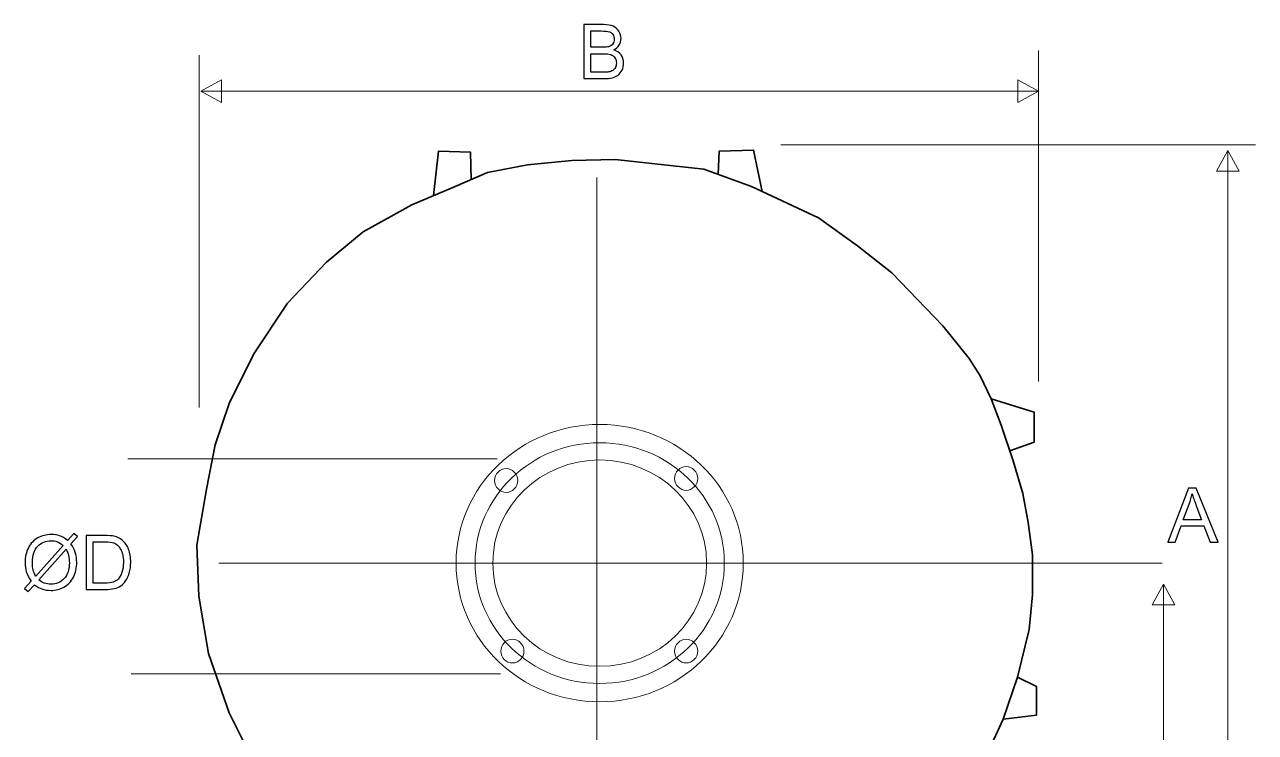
# Model space of a CAD drawing. Header units: inches. Extents: x 3020 to 5920, y 3172 to 5272.
# Drawn here: x 4747 to 5253, y 4687 to 4979 of the extents above; entities that cross this region are included whole.
import ezdxf
from ezdxf.lldxf.tags import DXFTag

# ---------------------------------------------------------------- set-up
doc = ezdxf.new("R2010")
doc.units = ezdxf.units.IN
doc.header["$MEASUREMENT"] = 0
doc.layers.add('Layer 1', color=7, linetype='Continuous')
tags = doc.linetypes.add('New Line1', pattern=[2.5, 0.5, -0.5, 1, -0.5]).pattern_tags.tags
tags[10:11] = [DXFTag(74, 4), DXFTag(75, 0), DXFTag(340, '0'), DXFTag(46, 1.0), DXFTag(50, 0.0), DXFTag(44, 0.0), DXFTag(45, 0.0)]
tags[8:9] = [DXFTag(74, 4), DXFTag(75, 0), DXFTag(340, '0'), DXFTag(46, 1.0), DXFTag(50, 0.0), DXFTag(44, 0.0), DXFTag(45, 0.0)]
tags[6:7] = [DXFTag(74, 4), DXFTag(75, 0), DXFTag(340, '0'), DXFTag(46, 1.0), DXFTag(50, 0.0), DXFTag(44, 0.0), DXFTag(45, 0.0)]
tags[4:5] = [DXFTag(74, 4), DXFTag(75, 0), DXFTag(340, '0'), DXFTag(46, 1.0), DXFTag(50, 0.0), DXFTag(44, 0.0), DXFTag(45, 0.0)]
tags = doc.linetypes.add('New Line2', pattern=[2.5, 0.5, -0.5, 1, -0.5]).pattern_tags.tags
tags[10:11] = [DXFTag(74, 4), DXFTag(75, 0), DXFTag(340, '0'), DXFTag(46, 1.0), DXFTag(50, 0.0), DXFTag(44, 0.0), DXFTag(45, 0.0)]
tags[8:9] = [DXFTag(74, 4), DXFTag(75, 0), DXFTag(340, '0'), DXFTag(46, 1.0), DXFTag(50, 0.0), DXFTag(44, 0.0), DXFTag(45, 0.0)]
tags[6:7] = [DXFTag(74, 4), DXFTag(75, 0), DXFTag(340, '0'), DXFTag(46, 1.0), DXFTag(50, 0.0), DXFTag(44, 0.0), DXFTag(45, 0.0)]
tags[4:5] = [DXFTag(74, 4), DXFTag(75, 0), DXFTag(340, '0'), DXFTag(46, 1.0), DXFTag(50, 0.0), DXFTag(44, 0.0), DXFTag(45, 0.0)]
tags = doc.linetypes.add('New Line4', pattern=[0.8, 0.5, -0.3]).pattern_tags.tags
tags[6:7] = [DXFTag(74, 4), DXFTag(75, 0), DXFTag(340, '0'), DXFTag(46, 1.0), DXFTag(50, 0.0), DXFTag(44, 0.0), DXFTag(45, 0.0)]
tags[4:5] = [DXFTag(74, 4), DXFTag(75, 0), DXFTag(340, '0'), DXFTag(46, 1.0), DXFTag(50, 0.0), DXFTag(44, 0.0), DXFTag(45, 0.0)]

msp = doc.modelspace()

# ---------------------------------------------------------------- linework, layer by layer
at = {"layer": 'Layer 1', "color": 250, "lineweight": 18}
for centre, major_axis, ratio in [((4983.64, 4757.01), (59.07, 0), 0.965774), ((4983.64, 4757.01), (43.97, 0), 0.965774), ((4945.16, 4791.01), (0, 4.88), 0.970472), ((5019.21, 4791.84), (0, 4.88), 0.970472), ((4947.73, 4720.8), (0, 4.88), 0.970472), ((5019.21, 4720.8), (0, 4.88), 0.970472)]:
    msp.add_ellipse(centre, major_axis=major_axis, ratio=ratio, dxfattribs=at)
at = {"layer": 'Layer 1', "color": 250, "linetype": 'New Line1', "lineweight": 18}
msp.add_ellipse((4983.64, 4757.01), major_axis=(51.27, 0), ratio=0.965767, dxfattribs=at)
at = {"layer": 'Layer 1', "color": 250}
for points, knots in [([(4977.1, 4956.37), (4977.1, 4956.37), (4977.1, 4978.6), (4977.1, 4978.6), (4977.1, 4978.6), (4977.1, 4978.6), (4985.24, 4978.6), (4985.24, 4978.6), (4985.24, 4978.6), (4986.9, 4978.6), (4988.22, 4978.37), (4989.22, 4977.92), (4989.22, 4977.92), (4990.23, 4977.47), (4991.01, 4976.78), (4991.57, 4975.84), (4991.57, 4975.84), (4992.14, 4974.91), (4992.43, 4973.94), (4992.43, 4972.91), (4992.43, 4972.91), (4992.43, 4971.96), (4992.18, 4971.07), (4991.67, 4970.23), (4991.67, 4970.23), (4991.17, 4969.39), (4990.41, 4968.71), (4989.39, 4968.2), (4989.39, 4968.2), (4990.71, 4967.8), (4991.71, 4967.13), (4992.42, 4966.18), (4992.42, 4966.18), (4993.13, 4965.23), (4993.48, 4964.11), (4993.48, 4962.82), (4993.48, 4962.82), (4993.48, 4961.78), (4993.26, 4960.81), (4992.83, 4959.91), (4992.83, 4959.91), (4992.4, 4959.02), (4991.87, 4958.33), (4991.24, 4957.84), (4991.24, 4957.84), (4990.61, 4957.36), (4989.82, 4957), (4988.87, 4956.75), (4988.87, 4956.75), (4987.92, 4956.5), (4986.75, 4956.37), (4985.37, 4956.37), (4985.37, 4956.37), (4985.37, 4956.37), (4977.1, 4956.37), (4977.1, 4956.37)], [0, 0, 0, 0, 0.071429, 0.071429, 0.071429, 0.071429, 0.142857, 0.142857, 0.142857, 0.142857, 0.214286, 0.214286, 0.214286, 0.214286, 0.285714, 0.285714, 0.285714, 0.285714, 0.357143, 0.357143, 0.357143, 0.357143, 0.428571, 0.428571, 0.428571, 0.428571, 0.5, 0.5, 0.5, 0.5, 0.571429, 0.571429, 0.571429, 0.571429, 0.642857, 0.642857, 0.642857, 0.642857, 0.714286, 0.714286, 0.714286, 0.714286, 0.785714, 0.785714, 0.785714, 0.785714, 0.857143, 0.857143, 0.857143, 0.857143, 0.928571, 0.928571, 0.928571, 0.928571, 1, 1, 1, 1]), ([(4979.97, 4969.26), (4979.97, 4969.26), (4984.66, 4969.26), (4984.66, 4969.26), (4984.66, 4969.26), (4985.93, 4969.26), (4986.85, 4969.35), (4987.4, 4969.52), (4987.4, 4969.52), (4988.13, 4969.74), (4988.68, 4970.11), (4989.05, 4970.62), (4989.05, 4970.62), (4989.41, 4971.14), (4989.6, 4971.79), (4989.6, 4972.56), (4989.6, 4972.56), (4989.6, 4973.3), (4989.43, 4973.95), (4989.09, 4974.51), (4989.09, 4974.51), (4988.74, 4975.07), (4988.24, 4975.46), (4987.61, 4975.66), (4987.61, 4975.66), (4986.97, 4975.87), (4985.87, 4975.97), (4984.31, 4975.97), (4984.31, 4975.97), (4984.31, 4975.97), (4979.97, 4975.97), (4979.97, 4975.97), (4979.97, 4975.97), (4979.97, 4975.97), (4979.97, 4969.26), (4979.97, 4969.26)], [0, 0, 0, 0, 0.111111, 0.111111, 0.111111, 0.111111, 0.222222, 0.222222, 0.222222, 0.222222, 0.333333, 0.333333, 0.333333, 0.333333, 0.444444, 0.444444, 0.444444, 0.444444, 0.555556, 0.555556, 0.555556, 0.555556, 0.666667, 0.666667, 0.666667, 0.666667, 0.777778, 0.777778, 0.777778, 0.777778, 0.888889, 0.888889, 0.888889, 0.888889, 1, 1, 1, 1]), ([(4979.97, 4959), (4979.97, 4959), (4985.37, 4959), (4985.37, 4959), (4985.37, 4959), (4986.3, 4959), (4986.95, 4959.03), (4987.32, 4959.1), (4987.32, 4959.1), (4987.99, 4959.23), (4988.54, 4959.43), (4988.98, 4959.71), (4988.98, 4959.71), (4989.42, 4959.99), (4989.79, 4960.4), (4990.08, 4960.94), (4990.08, 4960.94), (4990.36, 4961.49), (4990.5, 4962.11), (4990.5, 4962.82), (4990.5, 4962.82), (4990.5, 4963.64), (4990.3, 4964.36), (4989.88, 4964.98), (4989.88, 4964.98), (4989.47, 4965.59), (4988.89, 4966.02), (4988.16, 4966.27), (4988.16, 4966.27), (4987.43, 4966.51), (4986.37, 4966.63), (4984.99, 4966.63), (4984.99, 4966.63), (4984.99, 4966.63), (4979.97, 4966.63), (4979.97, 4966.63), (4979.97, 4966.63), (4979.97, 4966.63), (4979.97, 4959), (4979.97, 4959)], [0, 0, 0, 0, 0.1, 0.1, 0.1, 0.1, 0.2, 0.2, 0.2, 0.2, 0.3, 0.3, 0.3, 0.3, 0.4, 0.4, 0.4, 0.4, 0.5, 0.5, 0.5, 0.5, 0.6, 0.6, 0.6, 0.6, 0.7, 0.7, 0.7, 0.7, 0.8, 0.8, 0.8, 0.8, 0.9, 0.9, 0.9, 0.9, 1, 1, 1, 1]), ([(5217.31, 4765.69), (5217.31, 4765.69), (5225.84, 4787.91), (5225.84, 4787.91), (5225.84, 4787.91), (5225.84, 4787.91), (5229.01, 4787.91), (5229.01, 4787.91), (5229.01, 4787.91), (5229.01, 4787.91), (5238.11, 4765.69), (5238.11, 4765.69), (5238.11, 4765.69), (5238.11, 4765.69), (5234.75, 4765.69), (5234.75, 4765.69), (5234.75, 4765.69), (5234.75, 4765.69), (5232.16, 4772.42), (5232.16, 4772.42), (5232.16, 4772.42), (5232.16, 4772.42), (5222.87, 4772.42), (5222.87, 4772.42), (5222.87, 4772.42), (5222.87, 4772.42), (5220.43, 4765.69), (5220.43, 4765.69), (5220.43, 4765.69), (5220.43, 4765.69), (5217.31, 4765.69), (5217.31, 4765.69)], [0, 0, 0, 0, 0.125, 0.125, 0.125, 0.125, 0.25, 0.25, 0.25, 0.25, 0.375, 0.375, 0.375, 0.375, 0.5, 0.5, 0.5, 0.5, 0.625, 0.625, 0.625, 0.625, 0.75, 0.75, 0.75, 0.75, 0.875, 0.875, 0.875, 0.875, 1, 1, 1, 1]), ([(5223.72, 4774.82), (5223.72, 4774.82), (5231.26, 4774.82), (5231.26, 4774.82), (5231.26, 4774.82), (5231.26, 4774.82), (5228.93, 4780.97), (5228.93, 4780.97), (5228.93, 4780.97), (5228.23, 4782.84), (5227.7, 4784.37), (5227.36, 4785.58), (5227.36, 4785.58), (5227.07, 4784.15), (5226.68, 4782.74), (5226.16, 4781.33), (5226.16, 4781.33), (5226.16, 4781.33), (5223.72, 4774.82), (5223.72, 4774.82)], [0, 0, 0, 0, 0.2, 0.2, 0.2, 0.2, 0.4, 0.4, 0.4, 0.4, 0.6, 0.6, 0.6, 0.6, 0.8, 0.8, 0.8, 0.8, 1, 1, 1, 1]), ([(4764.76, 4766.36), (4764.76, 4766.36), (4767.31, 4769.21), (4767.31, 4769.21), (4767.31, 4769.21), (4767.31, 4769.21), (4768.81, 4767.93), (4768.81, 4767.93), (4768.81, 4767.93), (4768.81, 4767.93), (4766.14, 4764.93), (4766.14, 4764.93), (4766.14, 4764.93), (4767.01, 4763.64), (4767.6, 4762.51), (4767.9, 4761.54), (4767.9, 4761.54), (4768.31, 4760.27), (4768.51, 4758.84), (4768.51, 4757.26), (4768.51, 4757.26), (4768.51, 4754.99), (4768.05, 4752.96), (4767.13, 4751.19), (4767.13, 4751.19), (4766.21, 4749.41), (4764.92, 4748.06), (4763.26, 4747.15), (4763.26, 4747.15), (4761.59, 4746.24), (4759.83, 4745.79), (4757.96, 4745.79), (4757.96, 4745.79), (4756.56, 4745.79), (4755.3, 4745.99), (4754.17, 4746.38), (4754.17, 4746.38), (4753.3, 4746.68), (4752.28, 4747.26), (4751.12, 4748.12), (4751.12, 4748.12), (4751.12, 4748.12), (4748.57, 4745.27), (4748.57, 4745.27), (4748.57, 4745.27), (4748.57, 4745.27), (4747.07, 4746.54), (4747.07, 4746.54), (4747.07, 4746.54), (4747.07, 4746.54), (4749.74, 4749.53), (4749.74, 4749.53), (4749.74, 4749.53), (4748.75, 4751.04), (4748.09, 4752.32), (4747.75, 4753.39), (4747.75, 4753.39), (4747.42, 4754.46), (4747.25, 4755.74), (4747.25, 4757.23), (4747.25, 4757.23), (4747.25, 4759.52), (4747.71, 4761.55), (4748.62, 4763.33), (4748.62, 4763.33), (4749.53, 4765.12), (4750.8, 4766.47), (4752.45, 4767.39), (4752.45, 4767.39), (4754.09, 4768.31), (4755.91, 4768.77), (4757.93, 4768.77), (4757.93, 4768.77), (4759.28, 4768.77), (4760.47, 4768.59), (4761.48, 4768.23), (4761.48, 4768.23), (4762.5, 4767.87), (4763.59, 4767.25), (4764.76, 4766.36)], [0, 0, 0, 0, 0.05, 0.05, 0.05, 0.05, 0.1, 0.1, 0.1, 0.1, 0.15, 0.15, 0.15, 0.15, 0.2, 0.2, 0.2, 0.2, 0.25, 0.25, 0.25, 0.25, 0.3, 0.3, 0.3, 0.3, 0.35, 0.35, 0.35, 0.35, 0.4, 0.4, 0.4, 0.4, 0.45, 0.45, 0.45, 0.45, 0.5, 0.5, 0.5, 0.5, 0.55, 0.55, 0.55, 0.55, 0.6, 0.6, 0.6, 0.6, 0.65, 0.65, 0.65, 0.65, 0.7, 0.7, 0.7, 0.7, 0.75, 0.75, 0.75, 0.75, 0.8, 0.8, 0.8, 0.8, 0.85, 0.85, 0.85, 0.85, 0.9, 0.9, 0.9, 0.9, 0.95, 0.95, 0.95, 0.95, 1, 1, 1, 1]), ([(4762.95, 4764.31), (4761.99, 4765.06), (4761.16, 4765.57), (4760.45, 4765.84), (4760.45, 4765.84), (4759.74, 4766.11), (4758.9, 4766.25), (4757.94, 4766.25), (4757.94, 4766.25), (4755.73, 4766.25), (4753.9, 4765.5), (4752.45, 4764), (4752.45, 4764), (4751.01, 4762.5), (4750.29, 4760.26), (4750.29, 4757.28), (4750.29, 4757.28), (4750.29, 4756.11), (4750.4, 4755.07), (4750.62, 4754.16), (4750.62, 4754.16), (4750.78, 4753.48), (4751.12, 4752.64), (4751.64, 4751.66), (4751.64, 4751.66), (4751.64, 4751.66), (4762.95, 4764.31), (4762.95, 4764.31)], [0, 0, 0, 0, 0.142857, 0.142857, 0.142857, 0.142857, 0.285714, 0.285714, 0.285714, 0.285714, 0.428571, 0.428571, 0.428571, 0.428571, 0.571429, 0.571429, 0.571429, 0.571429, 0.714286, 0.714286, 0.714286, 0.714286, 0.857143, 0.857143, 0.857143, 0.857143, 1, 1, 1, 1]), ([(4772.36, 4746.17), (4772.36, 4746.17), (4772.36, 4768.39), (4772.36, 4768.39), (4772.36, 4768.39), (4772.36, 4768.39), (4780.01, 4768.39), (4780.01, 4768.39), (4780.01, 4768.39), (4781.74, 4768.39), (4783.06, 4768.28), (4783.97, 4768.07), (4783.97, 4768.07), (4785.24, 4767.78), (4786.33, 4767.25), (4787.23, 4766.48), (4787.23, 4766.48), (4788.4, 4765.49), (4789.28, 4764.22), (4789.86, 4762.68), (4789.86, 4762.68), (4790.44, 4761.14), (4790.73, 4759.38), (4790.73, 4757.4), (4790.73, 4757.4), (4790.73, 4755.71), (4790.53, 4754.22), (4790.14, 4752.91), (4790.14, 4752.91), (4789.74, 4751.61), (4789.24, 4750.53), (4788.62, 4749.67), (4788.62, 4749.67), (4788.01, 4748.82), (4787.33, 4748.15), (4786.6, 4747.66), (4786.6, 4747.66), (4785.87, 4747.17), (4784.98, 4746.8), (4783.95, 4746.54), (4783.95, 4746.54), (4782.91, 4746.29), (4781.72, 4746.17), (4780.38, 4746.17), (4780.38, 4746.17), (4780.38, 4746.17), (4772.36, 4746.17), (4772.36, 4746.17)], [0, 0, 0, 0, 0.083333, 0.083333, 0.083333, 0.083333, 0.166667, 0.166667, 0.166667, 0.166667, 0.25, 0.25, 0.25, 0.25, 0.333333, 0.333333, 0.333333, 0.333333, 0.416667, 0.416667, 0.416667, 0.416667, 0.5, 0.5, 0.5, 0.5, 0.583333, 0.583333, 0.583333, 0.583333, 0.666667, 0.666667, 0.666667, 0.666667, 0.75, 0.75, 0.75, 0.75, 0.833333, 0.833333, 0.833333, 0.833333, 0.916667, 0.916667, 0.916667, 0.916667, 1, 1, 1, 1]), ([(4775.3, 4748.79), (4775.3, 4748.79), (4780.04, 4748.79), (4780.04, 4748.79), (4780.04, 4748.79), (4781.51, 4748.79), (4782.66, 4748.92), (4783.49, 4749.2), (4783.49, 4749.2), (4784.33, 4749.47), (4784.99, 4749.86), (4785.49, 4750.35), (4785.49, 4750.35), (4786.18, 4751.05), (4786.73, 4751.99), (4787.11, 4753.16), (4787.11, 4753.16), (4787.5, 4754.34), (4787.7, 4755.76), (4787.7, 4757.45), (4787.7, 4757.45), (4787.7, 4759.77), (4787.32, 4761.55), (4786.56, 4762.8), (4786.56, 4762.8), (4785.79, 4764.05), (4784.86, 4764.89), (4783.77, 4765.31), (4783.77, 4765.31), (4782.99, 4765.62), (4781.71, 4765.77), (4779.97, 4765.77), (4779.97, 4765.77), (4779.97, 4765.77), (4775.3, 4765.77), (4775.3, 4765.77), (4775.3, 4765.77), (4775.3, 4765.77), (4775.3, 4748.79), (4775.3, 4748.79)], [0, 0, 0, 0, 0.1, 0.1, 0.1, 0.1, 0.2, 0.2, 0.2, 0.2, 0.3, 0.3, 0.3, 0.3, 0.4, 0.4, 0.4, 0.4, 0.5, 0.5, 0.5, 0.5, 0.6, 0.6, 0.6, 0.6, 0.7, 0.7, 0.7, 0.7, 0.8, 0.8, 0.8, 0.8, 0.9, 0.9, 0.9, 0.9, 1, 1, 1, 1]), ([(4764.19, 4762.75), (4764.19, 4762.75), (4752.92, 4750.14), (4752.92, 4750.14), (4752.92, 4750.14), (4753.7, 4749.5), (4754.42, 4749.06), (4755.08, 4748.81), (4755.08, 4748.81), (4755.94, 4748.47), (4756.87, 4748.3), (4757.87, 4748.3), (4757.87, 4748.3), (4760.07, 4748.3), (4761.89, 4749.08), (4763.32, 4750.64), (4763.32, 4750.64), (4764.76, 4752.19), (4765.48, 4754.38), (4765.48, 4757.19), (4765.48, 4757.19), (4765.48, 4759.29), (4765.05, 4761.15), (4764.19, 4762.75)], [0, 0, 0, 0, 0.166667, 0.166667, 0.166667, 0.166667, 0.333333, 0.333333, 0.333333, 0.333333, 0.5, 0.5, 0.5, 0.5, 0.666667, 0.666667, 0.666667, 0.666667, 0.833333, 0.833333, 0.833333, 0.833333, 1, 1, 1, 1])]:
    msp.add_open_spline(points, degree=3, knots=knots, dxfattribs=at)
at = {"layer": 'Layer 1', "color": 250, "lineweight": 9}
for points, knots in [([(4977.1, 4956.37), (4977.1, 4956.37), (4977.1, 4978.6), (4977.1, 4978.6), (4977.1, 4978.6), (4977.1, 4978.6), (4985.24, 4978.6), (4985.24, 4978.6), (4985.24, 4978.6), (4986.9, 4978.6), (4988.22, 4978.37), (4989.22, 4977.92), (4989.22, 4977.92), (4990.23, 4977.47), (4991.01, 4976.78), (4991.57, 4975.84), (4991.57, 4975.84), (4992.14, 4974.91), (4992.43, 4973.94), (4992.43, 4972.91), (4992.43, 4972.91), (4992.43, 4971.96), (4992.18, 4971.07), (4991.67, 4970.23), (4991.67, 4970.23), (4991.17, 4969.39), (4990.41, 4968.71), (4989.39, 4968.2), (4989.39, 4968.2), (4990.71, 4967.8), (4991.71, 4967.13), (4992.42, 4966.18), (4992.42, 4966.18), (4993.13, 4965.23), (4993.48, 4964.11), (4993.48, 4962.82), (4993.48, 4962.82), (4993.48, 4961.78), (4993.26, 4960.81), (4992.83, 4959.91), (4992.83, 4959.91), (4992.4, 4959.02), (4991.87, 4958.33), (4991.24, 4957.84), (4991.24, 4957.84), (4990.61, 4957.36), (4989.82, 4957), (4988.87, 4956.75), (4988.87, 4956.75), (4987.92, 4956.5), (4986.75, 4956.37), (4985.37, 4956.37), (4985.37, 4956.37), (4985.37, 4956.37), (4977.1, 4956.37), (4977.1, 4956.37)], [0, 0, 0, 0, 0.071429, 0.071429, 0.071429, 0.071429, 0.142857, 0.142857, 0.142857, 0.142857, 0.214286, 0.214286, 0.214286, 0.214286, 0.285714, 0.285714, 0.285714, 0.285714, 0.357143, 0.357143, 0.357143, 0.357143, 0.428571, 0.428571, 0.428571, 0.428571, 0.5, 0.5, 0.5, 0.5, 0.571429, 0.571429, 0.571429, 0.571429, 0.642857, 0.642857, 0.642857, 0.642857, 0.714286, 0.714286, 0.714286, 0.714286, 0.785714, 0.785714, 0.785714, 0.785714, 0.857143, 0.857143, 0.857143, 0.857143, 0.928571, 0.928571, 0.928571, 0.928571, 1, 1, 1, 1]), ([(4979.97, 4969.26), (4979.97, 4969.26), (4984.66, 4969.26), (4984.66, 4969.26), (4984.66, 4969.26), (4985.93, 4969.26), (4986.85, 4969.35), (4987.4, 4969.52), (4987.4, 4969.52), (4988.13, 4969.74), (4988.68, 4970.11), (4989.05, 4970.62), (4989.05, 4970.62), (4989.41, 4971.14), (4989.6, 4971.79), (4989.6, 4972.56), (4989.6, 4972.56), (4989.6, 4973.3), (4989.43, 4973.95), (4989.09, 4974.51), (4989.09, 4974.51), (4988.74, 4975.07), (4988.24, 4975.46), (4987.61, 4975.66), (4987.61, 4975.66), (4986.97, 4975.87), (4985.87, 4975.97), (4984.31, 4975.97), (4984.31, 4975.97), (4984.31, 4975.97), (4979.97, 4975.97), (4979.97, 4975.97), (4979.97, 4975.97), (4979.97, 4975.97), (4979.97, 4969.26), (4979.97, 4969.26)], [0, 0, 0, 0, 0.111111, 0.111111, 0.111111, 0.111111, 0.222222, 0.222222, 0.222222, 0.222222, 0.333333, 0.333333, 0.333333, 0.333333, 0.444444, 0.444444, 0.444444, 0.444444, 0.555556, 0.555556, 0.555556, 0.555556, 0.666667, 0.666667, 0.666667, 0.666667, 0.777778, 0.777778, 0.777778, 0.777778, 0.888889, 0.888889, 0.888889, 0.888889, 1, 1, 1, 1]), ([(4979.97, 4959), (4979.97, 4959), (4985.37, 4959), (4985.37, 4959), (4985.37, 4959), (4986.3, 4959), (4986.95, 4959.03), (4987.32, 4959.1), (4987.32, 4959.1), (4987.99, 4959.23), (4988.54, 4959.43), (4988.98, 4959.71), (4988.98, 4959.71), (4989.42, 4959.99), (4989.79, 4960.4), (4990.08, 4960.94), (4990.08, 4960.94), (4990.36, 4961.49), (4990.5, 4962.11), (4990.5, 4962.82), (4990.5, 4962.82), (4990.5, 4963.64), (4990.3, 4964.36), (4989.88, 4964.98), (4989.88, 4964.98), (4989.47, 4965.59), (4988.89, 4966.02), (4988.16, 4966.27), (4988.16, 4966.27), (4987.43, 4966.51), (4986.37, 4966.63), (4984.99, 4966.63), (4984.99, 4966.63), (4984.99, 4966.63), (4979.97, 4966.63), (4979.97, 4966.63), (4979.97, 4966.63), (4979.97, 4966.63), (4979.97, 4959), (4979.97, 4959)], [0, 0, 0, 0, 0.1, 0.1, 0.1, 0.1, 0.2, 0.2, 0.2, 0.2, 0.3, 0.3, 0.3, 0.3, 0.4, 0.4, 0.4, 0.4, 0.5, 0.5, 0.5, 0.5, 0.6, 0.6, 0.6, 0.6, 0.7, 0.7, 0.7, 0.7, 0.8, 0.8, 0.8, 0.8, 0.9, 0.9, 0.9, 0.9, 1, 1, 1, 1]), ([(5217.31, 4765.69), (5217.31, 4765.69), (5225.84, 4787.91), (5225.84, 4787.91), (5225.84, 4787.91), (5225.84, 4787.91), (5229.01, 4787.91), (5229.01, 4787.91), (5229.01, 4787.91), (5229.01, 4787.91), (5238.11, 4765.69), (5238.11, 4765.69), (5238.11, 4765.69), (5238.11, 4765.69), (5234.75, 4765.69), (5234.75, 4765.69), (5234.75, 4765.69), (5234.75, 4765.69), (5232.16, 4772.42), (5232.16, 4772.42), (5232.16, 4772.42), (5232.16, 4772.42), (5222.87, 4772.42), (5222.87, 4772.42), (5222.87, 4772.42), (5222.87, 4772.42), (5220.43, 4765.69), (5220.43, 4765.69), (5220.43, 4765.69), (5220.43, 4765.69), (5217.31, 4765.69), (5217.31, 4765.69)], [0, 0, 0, 0, 0.125, 0.125, 0.125, 0.125, 0.25, 0.25, 0.25, 0.25, 0.375, 0.375, 0.375, 0.375, 0.5, 0.5, 0.5, 0.5, 0.625, 0.625, 0.625, 0.625, 0.75, 0.75, 0.75, 0.75, 0.875, 0.875, 0.875, 0.875, 1, 1, 1, 1]), ([(5223.72, 4774.82), (5223.72, 4774.82), (5231.26, 4774.82), (5231.26, 4774.82), (5231.26, 4774.82), (5231.26, 4774.82), (5228.93, 4780.97), (5228.93, 4780.97), (5228.93, 4780.97), (5228.23, 4782.84), (5227.7, 4784.37), (5227.36, 4785.58), (5227.36, 4785.58), (5227.07, 4784.15), (5226.68, 4782.74), (5226.16, 4781.33), (5226.16, 4781.33), (5226.16, 4781.33), (5223.72, 4774.82), (5223.72, 4774.82)], [0, 0, 0, 0, 0.2, 0.2, 0.2, 0.2, 0.4, 0.4, 0.4, 0.4, 0.6, 0.6, 0.6, 0.6, 0.8, 0.8, 0.8, 0.8, 1, 1, 1, 1]), ([(4764.76, 4766.36), (4764.76, 4766.36), (4767.31, 4769.21), (4767.31, 4769.21), (4767.31, 4769.21), (4767.31, 4769.21), (4768.81, 4767.93), (4768.81, 4767.93), (4768.81, 4767.93), (4768.81, 4767.93), (4766.14, 4764.93), (4766.14, 4764.93), (4766.14, 4764.93), (4767.01, 4763.64), (4767.6, 4762.51), (4767.9, 4761.54), (4767.9, 4761.54), (4768.31, 4760.27), (4768.51, 4758.84), (4768.51, 4757.26), (4768.51, 4757.26), (4768.51, 4754.99), (4768.05, 4752.96), (4767.13, 4751.19), (4767.13, 4751.19), (4766.21, 4749.41), (4764.92, 4748.06), (4763.26, 4747.15), (4763.26, 4747.15), (4761.59, 4746.24), (4759.83, 4745.79), (4757.96, 4745.79), (4757.96, 4745.79), (4756.56, 4745.79), (4755.3, 4745.99), (4754.17, 4746.38), (4754.17, 4746.38), (4753.3, 4746.68), (4752.28, 4747.26), (4751.12, 4748.12), (4751.12, 4748.12), (4751.12, 4748.12), (4748.57, 4745.27), (4748.57, 4745.27), (4748.57, 4745.27), (4748.57, 4745.27), (4747.07, 4746.54), (4747.07, 4746.54), (4747.07, 4746.54), (4747.07, 4746.54), (4749.74, 4749.53), (4749.74, 4749.53), (4749.74, 4749.53), (4748.75, 4751.04), (4748.09, 4752.32), (4747.75, 4753.39), (4747.75, 4753.39), (4747.42, 4754.46), (4747.25, 4755.74), (4747.25, 4757.23), (4747.25, 4757.23), (4747.25, 4759.52), (4747.71, 4761.55), (4748.62, 4763.33), (4748.62, 4763.33), (4749.53, 4765.12), (4750.8, 4766.47), (4752.45, 4767.39), (4752.45, 4767.39), (4754.09, 4768.31), (4755.91, 4768.77), (4757.93, 4768.77), (4757.93, 4768.77), (4759.28, 4768.77), (4760.47, 4768.59), (4761.48, 4768.23), (4761.48, 4768.23), (4762.5, 4767.87), (4763.59, 4767.25), (4764.76, 4766.36)], [0, 0, 0, 0, 0.05, 0.05, 0.05, 0.05, 0.1, 0.1, 0.1, 0.1, 0.15, 0.15, 0.15, 0.15, 0.2, 0.2, 0.2, 0.2, 0.25, 0.25, 0.25, 0.25, 0.3, 0.3, 0.3, 0.3, 0.35, 0.35, 0.35, 0.35, 0.4, 0.4, 0.4, 0.4, 0.45, 0.45, 0.45, 0.45, 0.5, 0.5, 0.5, 0.5, 0.55, 0.55, 0.55, 0.55, 0.6, 0.6, 0.6, 0.6, 0.65, 0.65, 0.65, 0.65, 0.7, 0.7, 0.7, 0.7, 0.75, 0.75, 0.75, 0.75, 0.8, 0.8, 0.8, 0.8, 0.85, 0.85, 0.85, 0.85, 0.9, 0.9, 0.9, 0.9, 0.95, 0.95, 0.95, 0.95, 1, 1, 1, 1]), ([(4762.95, 4764.31), (4761.99, 4765.06), (4761.16, 4765.57), (4760.45, 4765.84), (4760.45, 4765.84), (4759.74, 4766.11), (4758.9, 4766.25), (4757.94, 4766.25), (4757.94, 4766.25), (4755.73, 4766.25), (4753.9, 4765.5), (4752.45, 4764), (4752.45, 4764), (4751.01, 4762.5), (4750.29, 4760.26), (4750.29, 4757.28), (4750.29, 4757.28), (4750.29, 4756.11), (4750.4, 4755.07), (4750.62, 4754.16), (4750.62, 4754.16), (4750.78, 4753.48), (4751.12, 4752.64), (4751.64, 4751.66), (4751.64, 4751.66), (4751.64, 4751.66), (4762.95, 4764.31), (4762.95, 4764.31)], [0, 0, 0, 0, 0.142857, 0.142857, 0.142857, 0.142857, 0.285714, 0.285714, 0.285714, 0.285714, 0.428571, 0.428571, 0.428571, 0.428571, 0.571429, 0.571429, 0.571429, 0.571429, 0.714286, 0.714286, 0.714286, 0.714286, 0.857143, 0.857143, 0.857143, 0.857143, 1, 1, 1, 1]), ([(4772.36, 4746.17), (4772.36, 4746.17), (4772.36, 4768.39), (4772.36, 4768.39), (4772.36, 4768.39), (4772.36, 4768.39), (4780.01, 4768.39), (4780.01, 4768.39), (4780.01, 4768.39), (4781.74, 4768.39), (4783.06, 4768.28), (4783.97, 4768.07), (4783.97, 4768.07), (4785.24, 4767.78), (4786.33, 4767.25), (4787.23, 4766.48), (4787.23, 4766.48), (4788.4, 4765.49), (4789.28, 4764.22), (4789.86, 4762.68), (4789.86, 4762.68), (4790.44, 4761.14), (4790.73, 4759.38), (4790.73, 4757.4), (4790.73, 4757.4), (4790.73, 4755.71), (4790.53, 4754.22), (4790.14, 4752.91), (4790.14, 4752.91), (4789.74, 4751.61), (4789.24, 4750.53), (4788.62, 4749.67), (4788.62, 4749.67), (4788.01, 4748.82), (4787.33, 4748.15), (4786.6, 4747.66), (4786.6, 4747.66), (4785.87, 4747.17), (4784.98, 4746.8), (4783.95, 4746.54), (4783.95, 4746.54), (4782.91, 4746.29), (4781.72, 4746.17), (4780.38, 4746.17), (4780.38, 4746.17), (4780.38, 4746.17), (4772.36, 4746.17), (4772.36, 4746.17)], [0, 0, 0, 0, 0.083333, 0.083333, 0.083333, 0.083333, 0.166667, 0.166667, 0.166667, 0.166667, 0.25, 0.25, 0.25, 0.25, 0.333333, 0.333333, 0.333333, 0.333333, 0.416667, 0.416667, 0.416667, 0.416667, 0.5, 0.5, 0.5, 0.5, 0.583333, 0.583333, 0.583333, 0.583333, 0.666667, 0.666667, 0.666667, 0.666667, 0.75, 0.75, 0.75, 0.75, 0.833333, 0.833333, 0.833333, 0.833333, 0.916667, 0.916667, 0.916667, 0.916667, 1, 1, 1, 1]), ([(4775.3, 4748.79), (4775.3, 4748.79), (4780.04, 4748.79), (4780.04, 4748.79), (4780.04, 4748.79), (4781.51, 4748.79), (4782.66, 4748.92), (4783.49, 4749.2), (4783.49, 4749.2), (4784.33, 4749.47), (4784.99, 4749.86), (4785.49, 4750.35), (4785.49, 4750.35), (4786.18, 4751.05), (4786.73, 4751.99), (4787.11, 4753.16), (4787.11, 4753.16), (4787.5, 4754.34), (4787.7, 4755.76), (4787.7, 4757.45), (4787.7, 4757.45), (4787.7, 4759.77), (4787.32, 4761.55), (4786.56, 4762.8), (4786.56, 4762.8), (4785.79, 4764.05), (4784.86, 4764.89), (4783.77, 4765.31), (4783.77, 4765.31), (4782.99, 4765.62), (4781.71, 4765.77), (4779.97, 4765.77), (4779.97, 4765.77), (4779.97, 4765.77), (4775.3, 4765.77), (4775.3, 4765.77), (4775.3, 4765.77), (4775.3, 4765.77), (4775.3, 4748.79), (4775.3, 4748.79)], [0, 0, 0, 0, 0.1, 0.1, 0.1, 0.1, 0.2, 0.2, 0.2, 0.2, 0.3, 0.3, 0.3, 0.3, 0.4, 0.4, 0.4, 0.4, 0.5, 0.5, 0.5, 0.5, 0.6, 0.6, 0.6, 0.6, 0.7, 0.7, 0.7, 0.7, 0.8, 0.8, 0.8, 0.8, 0.9, 0.9, 0.9, 0.9, 1, 1, 1, 1]), ([(4764.19, 4762.75), (4764.19, 4762.75), (4752.92, 4750.14), (4752.92, 4750.14), (4752.92, 4750.14), (4753.7, 4749.5), (4754.42, 4749.06), (4755.08, 4748.81), (4755.08, 4748.81), (4755.94, 4748.47), (4756.87, 4748.3), (4757.87, 4748.3), (4757.87, 4748.3), (4760.07, 4748.3), (4761.89, 4749.08), (4763.32, 4750.64), (4763.32, 4750.64), (4764.76, 4752.19), (4765.48, 4754.38), (4765.48, 4757.19), (4765.48, 4757.19), (4765.48, 4759.29), (4765.05, 4761.15), (4764.19, 4762.75)], [0, 0, 0, 0, 0.166667, 0.166667, 0.166667, 0.166667, 0.333333, 0.333333, 0.333333, 0.333333, 0.5, 0.5, 0.5, 0.5, 0.666667, 0.666667, 0.666667, 0.666667, 0.833333, 0.833333, 0.833333, 0.833333, 1, 1, 1, 1])]:
    msp.add_open_spline(points, degree=3, knots=knots, dxfattribs=at)
at = {"layer": 'Layer 1', "color": 250, "lineweight": 18}
for points in [[(5164.15, 4967.94), (5164.15, 4967.94), (5164.15, 4831.69), (5164.15, 4831.69)], [(4818.85, 4966), (4818.85, 4966), (4818.85, 4820.98), (4818.85, 4820.98)], [(4819.58, 4951.2), (4819.58, 4951.2), (5164.15, 4951.2), (5164.15, 4951.2)], [(5058.11, 4929.11), (5058.11, 4929.11), (5253.37, 4929.11), (5253.37, 4929.11)], [(5242.02, 4926.74), (5242.02, 4926.74), (5242.02, 4570.01), (5242.02, 4570.01)], [(4789.57, 4799.92), (4789.57, 4799.92), (4941.45, 4799.92), (4941.45, 4799.92)], [(5215.54, 4748.38), (5215.54, 4748.38), (5215.54, 4567.48), (5215.54, 4567.48)], [(4790.9, 4711.44), (4790.9, 4711.44), (4942.78, 4711.44), (4942.78, 4711.44)]]:
    msp.add_open_spline(points, degree=3, dxfattribs=at)
for points in [[(4828.1, 4955.89), (4828.1, 4955.89), (4819.58, 4951.2), (4819.58, 4951.2), (4819.58, 4951.2), (4819.58, 4951.2), (4828.1, 4946.52), (4828.1, 4946.52), (4828.1, 4946.52), (4828.1, 4946.52), (4828.1, 4955.89), (4828.1, 4955.89)], [(5155.63, 4955.89), (5155.63, 4955.89), (5164.15, 4951.2), (5164.15, 4951.2), (5164.15, 4951.2), (5164.15, 4951.2), (5155.63, 4946.52), (5155.63, 4946.52), (5155.63, 4946.52), (5155.63, 4946.52), (5155.63, 4955.89), (5155.63, 4955.89)], [(5246.71, 4918.23), (5246.71, 4918.23), (5242.02, 4926.74), (5242.02, 4926.74), (5242.02, 4926.74), (5242.02, 4926.74), (5237.34, 4918.23), (5237.34, 4918.23), (5237.34, 4918.23), (5237.34, 4918.23), (5246.71, 4918.23), (5246.71, 4918.23)], [(5220.22, 4739.86), (5220.22, 4739.86), (5215.54, 4748.38), (5215.54, 4748.38), (5215.54, 4748.38), (5215.54, 4748.38), (5210.85, 4739.86), (5210.85, 4739.86), (5210.85, 4739.86), (5210.85, 4739.86), (5220.22, 4739.86), (5220.22, 4739.86)]]:
    msp.add_open_spline(points, degree=3, knots=[0, 0, 0, 0, 0.333333, 0.333333, 0.333333, 0.333333, 0.666667, 0.666667, 0.666667, 0.666667, 1, 1, 1, 1], dxfattribs=at)
at = {"layer": 'Layer 1', "color": 250, "lineweight": 35}
for points, knots in [([(4915.26, 4908.25), (4915.26, 4908.25), (4917.36, 4926.53), (4917.36, 4926.53), (4917.36, 4926.53), (4917.36, 4926.53), (4930.55, 4926.07), (4930.55, 4926.07), (4930.55, 4926.07), (4930.55, 4926.07), (4930.83, 4914.92), (4930.83, 4914.92)], [0, 0, 0, 0, 0.333333, 0.333333, 0.333333, 0.333333, 0.666667, 0.666667, 0.666667, 0.666667, 1, 1, 1, 1]), ([(5032.34, 4917.01), (5032.34, 4917.01), (5032.82, 4926.53), (5032.82, 4926.53), (5032.82, 4926.53), (5032.82, 4926.53), (5046.91, 4926.98), (5046.91, 4926.98), (5046.91, 4926.98), (5046.91, 4926.98), (5050.46, 4909.96), (5050.46, 4909.96)], [0, 0, 0, 0, 0.333333, 0.333333, 0.333333, 0.333333, 0.666667, 0.666667, 0.666667, 0.666667, 1, 1, 1, 1]), ([(4857.88, 4577.99), (4861.89, 4577.99), (4922.38, 4577.1), (4922.38, 4577.1), (4922.38, 4577.1), (4922.38, 4577.1), (4959.3, 4576.65), (4959.3, 4576.65), (4959.3, 4576.65), (4959.3, 4576.65), (4982.43, 4577.54), (4982.43, 4577.54), (4982.43, 4577.54), (4982.43, 4577.54), (4996.66, 4579.77), (4996.66, 4579.77), (4996.66, 4579.77), (4996.66, 4579.77), (5011.79, 4582.88), (5011.79, 4582.88), (5011.79, 4582.88), (5011.79, 4582.88), (5025.57, 4586.88), (5025.57, 4586.88), (5025.57, 4586.88), (5025.57, 4586.88), (5030.02, 4585.1), (5030.02, 4585.1), (5030.02, 4585.1), (5030.02, 4585.1), (5030.02, 4576.65), (5030.02, 4576.65), (5030.02, 4576.65), (5030.02, 4576.65), (5031.36, 4569.54), (5031.36, 4569.54), (5031.36, 4569.54), (5031.36, 4569.54), (5046.03, 4569.09), (5046.03, 4569.09), (5046.03, 4569.09), (5046.03, 4569.09), (5049.15, 4583.32), (5049.15, 4583.32), (5049.15, 4583.32), (5049.15, 4583.32), (5050.93, 4596.67), (5050.93, 4596.67), (5050.93, 4596.67), (5050.93, 4596.67), (5069.61, 4604.68), (5069.61, 4604.68), (5069.61, 4604.68), (5069.61, 4604.68), (5081.62, 4612.68), (5081.62, 4612.68), (5081.62, 4612.68), (5081.62, 4612.68), (5093.18, 4619.8), (5093.18, 4619.8), (5093.18, 4619.8), (5093.18, 4619.8), (5104.75, 4630.03), (5104.75, 4630.03), (5104.75, 4630.03), (5104.75, 4630.03), (5116.31, 4639.81), (5116.31, 4639.81), (5116.31, 4639.81), (5116.31, 4639.81), (5127.43, 4652.71), (5127.43, 4652.71), (5127.43, 4652.71), (5127.43, 4652.71), (5135.44, 4664.72), (5135.44, 4664.72), (5135.44, 4664.72), (5135.44, 4664.72), (5143.45, 4679.4), (5143.45, 4679.4), (5143.45, 4679.4), (5143.45, 4679.4), (5149.67, 4692.75), (5149.67, 4692.75), (5149.67, 4692.75), (5149.67, 4692.75), (5155.46, 4710.09), (5155.46, 4710.09), (5155.46, 4710.09), (5155.46, 4710.09), (5160.35, 4729.66), (5160.35, 4729.66), (5160.35, 4729.66), (5160.35, 4729.66), (5161.68, 4743.9), (5161.68, 4743.9), (5161.68, 4743.9), (5161.68, 4743.9), (5161.68, 4760.36), (5161.68, 4760.36), (5161.68, 4760.36), (5161.68, 4760.36), (5159.9, 4773.7), (5159.9, 4773.7), (5159.9, 4773.7), (5159.9, 4773.7), (5157.68, 4785.71), (5157.68, 4785.71), (5157.68, 4785.71), (5157.68, 4785.71), (5153.68, 4799.05), (5153.68, 4799.05), (5153.68, 4799.05), (5153.68, 4799.05), (5148.78, 4813.73), (5148.78, 4813.73), (5148.78, 4813.73), (5148.78, 4813.73), (5144.62, 4824.62), (5144.62, 4824.62), (5144.62, 4824.62), (5144.62, 4824.62), (5140.15, 4834.04), (5140.15, 4834.04), (5140.15, 4834.04), (5140.15, 4834.04), (5135.69, 4841.2), (5135.69, 4841.2), (5135.69, 4841.2), (5135.69, 4841.2), (5124.76, 4854.65), (5124.76, 4854.65), (5124.76, 4854.65), (5124.76, 4854.65), (5103.86, 4876.45), (5103.86, 4876.45), (5103.86, 4876.45), (5103.86, 4876.45), (5089.63, 4887.57), (5089.63, 4887.57), (5089.63, 4887.57), (5089.63, 4887.57), (5073.61, 4899.13), (5073.61, 4899.13), (5073.61, 4899.13), (5073.61, 4899.13), (5046.03, 4912.03), (5046.03, 4912.03), (5046.03, 4912.03), (5046.03, 4912.03), (5026.46, 4919.15), (5026.46, 4919.15), (5026.46, 4919.15), (5026.46, 4919.15), (4989.99, 4923.15), (4989.99, 4923.15), (4989.99, 4923.15), (4989.99, 4923.15), (4972.2, 4922.71), (4972.2, 4922.71), (4972.2, 4922.71), (4972.2, 4922.71), (4953.96, 4920.93), (4953.96, 4920.93), (4953.96, 4920.93), (4953.96, 4920.93), (4937.5, 4917.81), (4937.5, 4917.81), (4937.5, 4917.81), (4937.5, 4917.81), (4924.16, 4912.03), (4924.16, 4912.03), (4924.16, 4912.03), (4924.16, 4912.03), (4906.37, 4904.47), (4906.37, 4904.47), (4906.37, 4904.47), (4906.37, 4904.47), (4886.35, 4893.35), (4886.35, 4893.35), (4886.35, 4893.35), (4886.35, 4893.35), (4871.23, 4880.9), (4871.23, 4880.9), (4871.23, 4880.9), (4871.23, 4880.9), (4855.22, 4863.99), (4855.22, 4863.99), (4855.22, 4863.99), (4855.22, 4863.99), (4841.43, 4843.09), (4841.43, 4843.09), (4841.43, 4843.09), (4841.43, 4843.09), (4831.2, 4822.63), (4831.2, 4822.63), (4831.2, 4822.63), (4831.2, 4822.63), (4825.41, 4805.72), (4825.41, 4805.72), (4825.41, 4805.72), (4825.41, 4805.72), (4821.86, 4787.49), (4821.86, 4787.49), (4821.86, 4787.49), (4821.86, 4787.49), (4817.85, 4764.36), (4817.85, 4764.36), (4817.85, 4764.36), (4817.85, 4764.36), (4818.74, 4743.45), (4818.74, 4743.45), (4818.74, 4743.45), (4818.74, 4743.45), (4822.75, 4719.88), (4822.75, 4719.88), (4822.75, 4719.88), (4822.75, 4719.88), (4831.2, 4695.41), (4831.2, 4695.41), (4831.2, 4695.41), (4831.2, 4695.41), (4840.09, 4677.62), (4840.09, 4677.62), (4840.09, 4677.62), (4840.09, 4677.62), (4851.66, 4660.72), (4851.66, 4660.72), (4851.66, 4660.72), (4851.66, 4660.72), (4865.45, 4645.15), (4865.45, 4645.15), (4865.45, 4645.15), (4865.45, 4645.15), (4875.23, 4636.7), (4875.23, 4636.7), (4875.23, 4636.7), (4875.23, 4636.7), (4881.01, 4631.36), (4881.01, 4631.36), (4881.01, 4631.36), (4881.01, 4631.36), (4880.12, 4625.14), (4880.12, 4625.14), (4880.12, 4625.14), (4880.12, 4625.14), (4876.12, 4620.69), (4876.12, 4620.69), (4876.12, 4620.69), (4876.12, 4620.69), (4855.22, 4621.58), (4857.44, 4621.58)], [0, 0, 0, 0, 0.015873, 0.015873, 0.015873, 0.015873, 0.031746, 0.031746, 0.031746, 0.031746, 0.047619, 0.047619, 0.047619, 0.047619, 0.063492, 0.063492, 0.063492, 0.063492, 0.079365, 0.079365, 0.079365, 0.079365, 0.095238, 0.095238, 0.095238, 0.095238, 0.111111, 0.111111, 0.111111, 0.111111, 0.126984, 0.126984, 0.126984, 0.126984, 0.142857, 0.142857, 0.142857, 0.142857, 0.15873, 0.15873, 0.15873, 0.15873, 0.174603, 0.174603, 0.174603, 0.174603, 0.190476, 0.190476, 0.190476, 0.190476, 0.206349, 0.206349, 0.206349, 0.206349, 0.222222, 0.222222, 0.222222, 0.222222, 0.238095, 0.238095, 0.238095, 0.238095, 0.253968, 0.253968, 0.253968, 0.253968, 0.269841, 0.269841, 0.269841, 0.269841, 0.285714, 0.285714, 0.285714, 0.285714, 0.301587, 0.301587, 0.301587, 0.301587, 0.31746, 0.31746, 0.31746, 0.31746, 0.333333, 0.333333, 0.333333, 0.333333, 0.349206, 0.349206, 0.349206, 0.349206, 0.365079, 0.365079, 0.365079, 0.365079, 0.380952, 0.380952, 0.380952, 0.380952, 0.396825, 0.396825, 0.396825, 0.396825, 0.412698, 0.412698, 0.412698, 0.412698, 0.428571, 0.428571, 0.428571, 0.428571, 0.444444, 0.444444, 0.444444, 0.444444, 0.460317, 0.460317, 0.460317, 0.460317, 0.47619, 0.47619, 0.47619, 0.47619, 0.492063, 0.492063, 0.492063, 0.492063, 0.507937, 0.507937, 0.507937, 0.507937, 0.52381, 0.52381, 0.52381, 0.52381, 0.539683, 0.539683, 0.539683, 0.539683, 0.555556, 0.555556, 0.555556, 0.555556, 0.571429, 0.571429, 0.571429, 0.571429, 0.587302, 0.587302, 0.587302, 0.587302, 0.603175, 0.603175, 0.603175, 0.603175, 0.619048, 0.619048, 0.619048, 0.619048, 0.634921, 0.634921, 0.634921, 0.634921, 0.650794, 0.650794, 0.650794, 0.650794, 0.666667, 0.666667, 0.666667, 0.666667, 0.68254, 0.68254, 0.68254, 0.68254, 0.698413, 0.698413, 0.698413, 0.698413, 0.714286, 0.714286, 0.714286, 0.714286, 0.730159, 0.730159, 0.730159, 0.730159, 0.746032, 0.746032, 0.746032, 0.746032, 0.761905, 0.761905, 0.761905, 0.761905, 0.777778, 0.777778, 0.777778, 0.777778, 0.793651, 0.793651, 0.793651, 0.793651, 0.809524, 0.809524, 0.809524, 0.809524, 0.825397, 0.825397, 0.825397, 0.825397, 0.84127, 0.84127, 0.84127, 0.84127, 0.857143, 0.857143, 0.857143, 0.857143, 0.873016, 0.873016, 0.873016, 0.873016, 0.888889, 0.888889, 0.888889, 0.888889, 0.904762, 0.904762, 0.904762, 0.904762, 0.920635, 0.920635, 0.920635, 0.920635, 0.936508, 0.936508, 0.936508, 0.936508, 0.952381, 0.952381, 0.952381, 0.952381, 0.968254, 0.968254, 0.968254, 0.968254, 0.984127, 0.984127, 0.984127, 0.984127, 1, 1, 1, 1]), ([(5144.62, 4824.62), (5144.62, 4824.62), (5162.36, 4819.13), (5162.36, 4819.13), (5162.36, 4819.13), (5162.36, 4819.13), (5162.36, 4806.84), (5162.36, 4806.84), (5162.36, 4806.84), (5162.36, 4806.84), (5152.3, 4803.18), (5152.3, 4803.18)], [0, 0, 0, 0, 0.333333, 0.333333, 0.333333, 0.333333, 0.666667, 0.666667, 0.666667, 0.666667, 1, 1, 1, 1]), ([(5155.46, 4710.09), (5155.46, 4710.09), (5163.27, 4706.27), (5163.27, 4706.27), (5163.27, 4706.27), (5163.27, 4706.27), (5163.27, 4694.44), (5163.27, 4694.44), (5163.27, 4694.44), (5163.27, 4694.44), (5149.67, 4692.75), (5149.67, 4692.75)], [0, 0, 0, 0, 0.333333, 0.333333, 0.333333, 0.333333, 0.666667, 0.666667, 0.666667, 0.666667, 1, 1, 1, 1])]:
    msp.add_open_spline(points, degree=3, knots=knots, dxfattribs=at)
at = {"layer": 'Layer 1', "color": 250, "linetype": 'New Line4', "lineweight": 18}
msp.add_open_spline([(4982.43, 4915.72), (4982.43, 4915.72), (4982.43, 4527.59), (4982.43, 4527.59)], degree=3, dxfattribs=at)
at = {"layer": 'Layer 1', "color": 250, "linetype": 'New Line2', "lineweight": 18}
msp.add_open_spline([(4826.95, 4757.01), (4826.95, 4757.01), (5215.08, 4757.01), (5215.08, 4757.01)], degree=3, dxfattribs=at)

doc.saveas('drawing.dxf')
